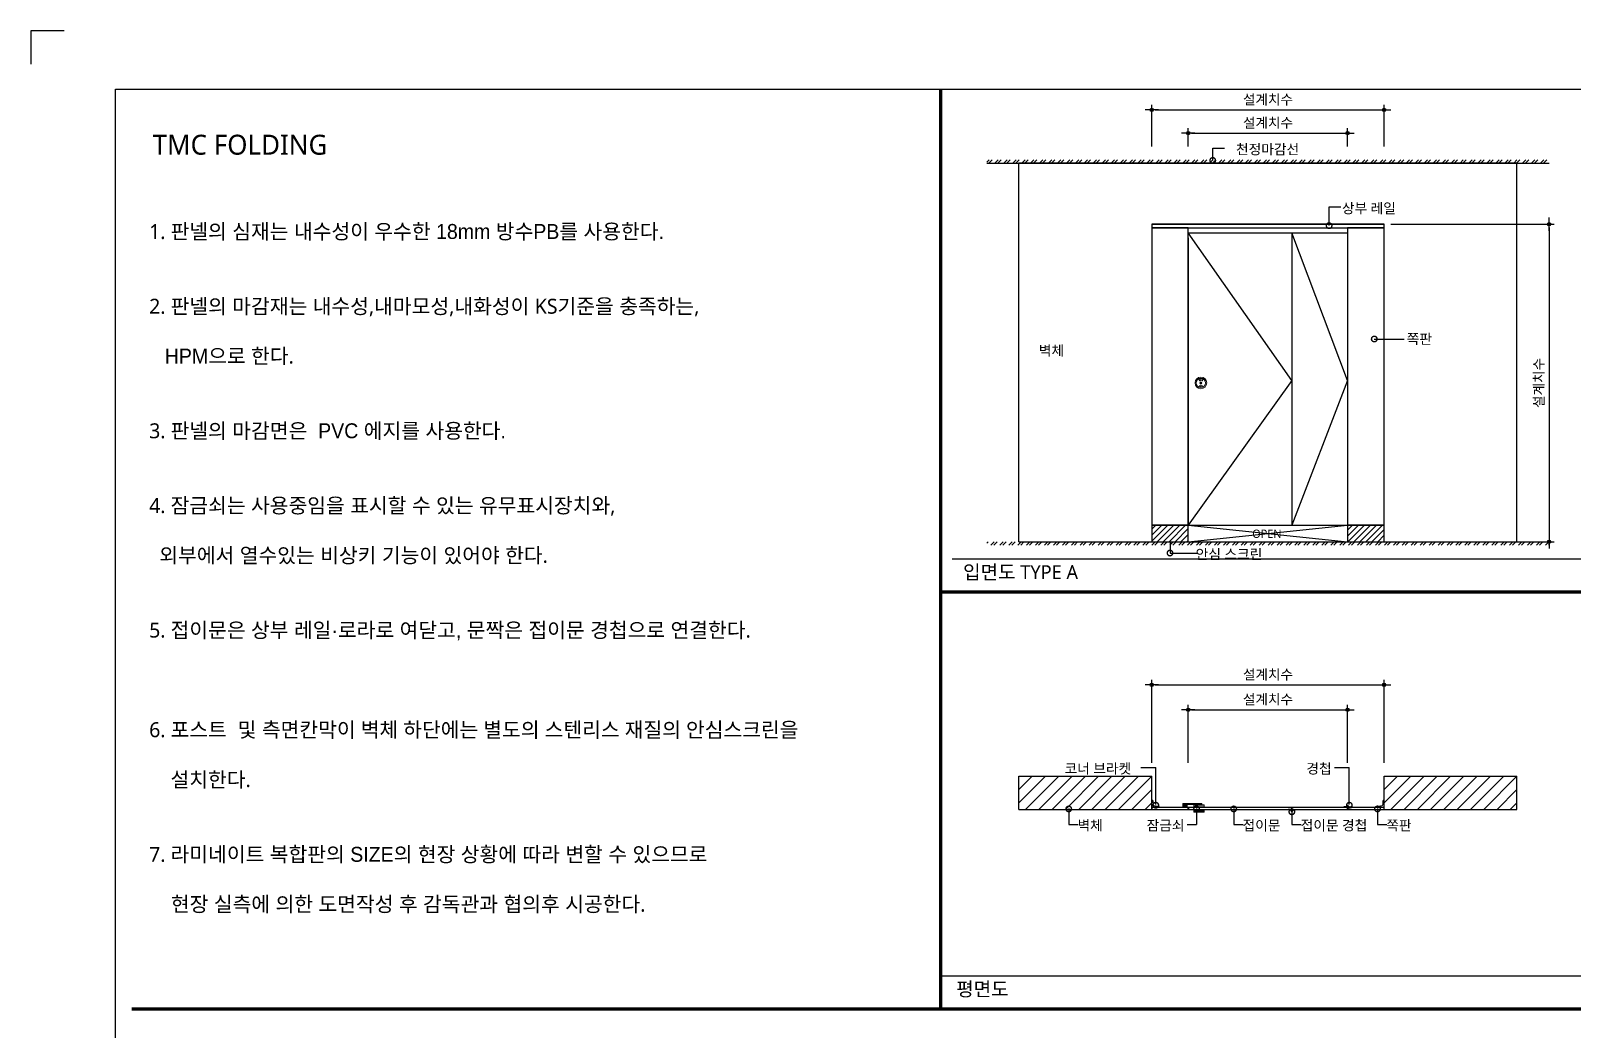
# Model space of a CAD drawing. Extents: x -256 to 8104, y -176 to 5714.
# Drawn here: x -256 to 4389, y 2705 to 5714 of the extents above; entities that cross this region are included whole.
import ezdxf
from ezdxf.enums import TextEntityAlignment as Align

# ---------------------------------------------------------------- set-up
doc = ezdxf.new("R2010")
doc.units = 0
doc.header["$LTSCALE"] = 30
doc.layers.get('0').update_dxf_attribs({"linetype": 'CONTINUOUS'})
doc.layers.get('DEFPOINTS').update_dxf_attribs({"linetype": 'CONTINUOUS'})
for name, color, linetype in [('0_toilet', 6, 'CONTINUOUS'), ('DIM', 7, 'CONTINUOUS'), ('HAT', 8, 'CONTINUOUS'), ('jac text', 7, 'CONTINUOUS'), ('TIT', 3, 'CONTINUOUS'), ('경첩', 4, 'CONTINUOUS'), ('문자', 3, 'CONTINUOUS'), ('부자재', 4, 'CONTINUOUS'), ('잠금쇠(회전형)', 4, 'CONTINUOUS'), ('치수', 1, 'CONTINUOUS'), ('판넬', 2, 'CONTINUOUS'), ('해치', 8, 'CONTINUOUS')]:
    doc.layers.add(name, color=color, linetype=linetype)
doc.styles.add('HDW', font='gulim.ttc')
doc.styles.add('돋움', font='malgun.ttf')
doc.dimstyles.new('10', dxfattribs={"dimscale": 10, "dimtxt": 3, "dimasz": 1, "dimexe": 1.5, "dimexo": 2, "dimgap": 1, "dimtad": 1, "dimdec": 0, "dimlunit": 6, "dimtxsty": '돋움', "dimblk": 'DIMDOT', "dimcen": -1, "dimdle": 1.5, "dimclrt": 3, "dimazin": 3, "dimtfac": 1, "dimtdec": 0, "dimtix": 1, "dimtmove": 2, "dimatfit": 3, "dimldrblk": 'DIMDOT', "dimarcsym": 0})
pattern_1 = [(45, (-8473.46, -213.721), (-8.980256, 8.980256), [])]

# ---------------------------------------------------------------- blocks, each defined once
blk = doc.blocks.new('_DOTSMALL')
at = {"color": 0, "linetype": 'ByBlock', "const_width": 0.5}
blk.add_lwpolyline([(-0.0625, 0, 1), (0.0625, 0, 1)], format="xyb", close=True, dxfattribs=at)
blk = doc.blocks.new('A$C63EC304E')
at = {"layer": '치수', "color": 1, "xscale": 2.5, "yscale": 2.5, "zscale": 2.5, "rotation": 234.3098741996962}
blk.add_blockref('_DOTSMALL', (0.31, 0.31), dxfattribs=at)
blk = doc.blocks.new('A$C2BC9653E')
at = {"layer": '치수', "xscale": 0.3333333333333333, "yscale": 0.3333333333333333, "zscale": 0.3333333333333333}
blk.add_blockref('A$C63EC304E', (0, 0), dxfattribs=at)
blk = doc.blocks.new('A$C7FC71301')
at = {"layer": '치수', "rotation": 180}
blk.add_blockref('A$C2BC9653E', (0.21, 0.21), dxfattribs=at)
blk = doc.blocks.new('A$C4A20372B')
at = {"layer": '치수'}
blk.add_blockref('A$C7FC71301', (0, 0), dxfattribs=at)
blk = doc.blocks.new('A$C566469F5')
at = {"layer": '치수'}
blk.add_blockref('A$C4A20372B', (0, 0), dxfattribs=at)
blk = doc.blocks.new('A$C7E317CD4')
at = {"layer": '해치', "xscale": 2, "yscale": 2, "zscale": 2}
blk.add_blockref('A$C566469F5', (0, 0), dxfattribs=at)
blk = doc.blocks.new('A$C601D7F27')
at = {"layer": '치수'}
blk.add_blockref('A$C7E317CD4', (0, 0), dxfattribs=at)
blk = doc.blocks.new('A$C38802C08')
at = {"layer": '치수'}
blk.add_blockref('A$C601D7F27', (0, 0), dxfattribs=at)
blk = doc.blocks.new('DIMDOT')
at = {"linetype": 'Continuous'}
blk.add_line((-2, 0), (2, 0), dxfattribs=at)
for radius in [0.5, 0.25]:
    blk.add_circle((0, 0), radius, dxfattribs=at)
blk = doc.blocks.new('*D25')
at = {"layer": 'DEFPOINTS', "color": 0}
for p in [(3710.2, 5406.3), (3230.2, 5346.3), (3710.2, 5346.3)]:
    blk.add_point(p, dxfattribs=at)
at = {"layer": 'DIM', "color": 0, "lineweight": -2}
for p, q in [((3230.2, 5366.3), (3230.2, 5421.3)), ((3240.2, 5406.3), (3700.2, 5406.3)), ((3710.2, 5366.3), (3710.2, 5421.3))]:
    blk.add_line(p, q, dxfattribs=at)
at = {"layer": 'DIM', "color": 0, "lineweight": -2, "xscale": 10, "yscale": 10, "zscale": 10, "rotation": 180}
blk.add_blockref('DIMDOT', (3230.2, 5406.3), dxfattribs=at)
at = {"layer": 'DIM', "color": 0, "lineweight": -2, "xscale": 10, "yscale": 10, "zscale": 10}
blk.add_blockref('DIMDOT', (3710.2, 5406.3), dxfattribs=at)
at = {"layer": 'DIM', "color": 3, "insert": (3470.2, 5435.9), "char_height": 30, "attachment_point": 5, "style": '돋움'}
blk.add_mtext('설계치수', dxfattribs=at)
blk = doc.blocks.new('*D26')
at = {"layer": 'DEFPOINTS', "color": 0}
for p in [(3820.2, 5476.3), (3120.2, 5346.3), (3820.2, 5346.3)]:
    blk.add_point(p, dxfattribs=at)
at = {"layer": 'DIM', "color": 0, "lineweight": -2}
for p, q in [((3120.2, 5366.3), (3120.2, 5491.3)), ((3820.2, 5366.3), (3820.2, 5491.3)), ((3130.2, 5476.3), (3810.2, 5476.3))]:
    blk.add_line(p, q, dxfattribs=at)
at = {"layer": 'DIM', "color": 0, "lineweight": -2, "xscale": 10, "yscale": 10, "zscale": 10, "rotation": 180}
blk.add_blockref('DIMDOT', (3120.2, 5476.3), dxfattribs=at)
at = {"layer": 'DIM', "color": 0, "lineweight": -2, "xscale": 10, "yscale": 10, "zscale": 10}
blk.add_blockref('DIMDOT', (3820.2, 5476.3), dxfattribs=at)
at = {"layer": 'DIM', "color": 3, "insert": (3470.2, 5505.9), "char_height": 30, "attachment_point": 5, "style": '돋움'}
blk.add_mtext('설계치수', dxfattribs=at)
blk = doc.blocks.new('*D27')
at = {"layer": 'DEFPOINTS', "color": 0}
for p in [(3820.2, 5132), (3820.2, 4176), (4317.1, 4176)]:
    blk.add_point(p, dxfattribs=at)
at = {"layer": 'DIM', "color": 0, "lineweight": -2}
for p, q in [((3840.2, 5132), (4332.1, 5132)), ((4317.1, 5122), (4317.1, 4186)), ((3840.2, 4176), (4332.1, 4176))]:
    blk.add_line(p, q, dxfattribs=at)
at = {"layer": 'DIM', "color": 0, "lineweight": -2, "xscale": 10, "yscale": 10, "zscale": 10}
for p, rotation in [((4317.1, 5132), 90), ((4317.1, 4176), 270)]:
    blk.add_blockref('DIMDOT', p, dxfattribs=dict(at, rotation=rotation))
at = {"layer": 'DIM', "color": 3, "insert": (4287.5, 4654), "char_height": 30, "attachment_point": 5, "rotation": 90, "style": '돋움'}
blk.add_mtext('설계치수', dxfattribs=at)
blk = doc.blocks.new('*D28')
at = {"layer": 'DEFPOINTS', "color": 0}
for p in [(3710.2, 3670.1), (3230.2, 3490.1), (3710.2, 3490.1)]:
    blk.add_point(p, dxfattribs=at)
at = {"layer": 'DIM', "color": 0, "lineweight": -2}
for p, q in [((3230.2, 3510.1), (3230.2, 3685.1)), ((3240.2, 3670.1), (3700.2, 3670.1)), ((3710.2, 3510.1), (3710.2, 3685.1))]:
    blk.add_line(p, q, dxfattribs=at)
at = {"layer": 'DIM', "color": 0, "lineweight": -2, "xscale": 10, "yscale": 10, "zscale": 10, "rotation": 180}
blk.add_blockref('DIMDOT', (3230.2, 3670.1), dxfattribs=at)
at = {"layer": 'DIM', "color": 0, "lineweight": -2, "xscale": 10, "yscale": 10, "zscale": 10}
blk.add_blockref('DIMDOT', (3710.2, 3670.1), dxfattribs=at)
at = {"layer": 'DIM', "color": 3, "insert": (3470.2, 3699.7), "char_height": 30, "attachment_point": 5, "style": '돋움'}
blk.add_mtext('설계치수', dxfattribs=at)
blk = doc.blocks.new('*D29')
at = {"layer": 'DEFPOINTS', "color": 0}
for p in [(3820.2, 3745.1), (3120.2, 3490.1), (3820.2, 3490.1)]:
    blk.add_point(p, dxfattribs=at)
at = {"layer": 'DIM', "color": 0, "lineweight": -2}
for p, q in [((3120.2, 3510.1), (3120.2, 3760.1)), ((3130.2, 3745.1), (3810.2, 3745.1)), ((3820.2, 3510.1), (3820.2, 3760.1))]:
    blk.add_line(p, q, dxfattribs=at)
at = {"layer": 'DIM', "color": 0, "lineweight": -2, "xscale": 10, "yscale": 10, "zscale": 10, "rotation": 180}
blk.add_blockref('DIMDOT', (3120.2, 3745.1), dxfattribs=at)
at = {"layer": 'DIM', "color": 0, "lineweight": -2, "xscale": 10, "yscale": 10, "zscale": 10}
blk.add_blockref('DIMDOT', (3820.2, 3745.1), dxfattribs=at)
at = {"layer": 'DIM', "color": 3, "insert": (3470.2, 3774.7), "char_height": 30, "attachment_point": 5, "style": '돋움'}
blk.add_mtext('설계치수', dxfattribs=at)
blk = doc.blocks.new('FOLDING_07')
at = {"layer": 'HAT'}
h = blk.add_hatch(dxfattribs=at)
h.set_pattern_fill('ANSI32', color=256, scale=2, style=0)
h.set_pattern_definition([(45, (-8615.85, -317.24), (-13.470384, 13.470384), []), (45, (-8606.87, -317.24), (-13.470384, 13.470384), [])])
h.paths.add_polyline_path([(2623.5, 5325.7), (4317.1, 5325.7), (4317.1, 5315.7), (2623.5, 5315.7)])
h = blk.add_hatch(dxfattribs=at)
h.set_pattern_fill('ANSI32', color=256, scale=2, style=0)
h.set_pattern_definition([(45, (-8615.85, -135.26), (-13.470384, 13.470384), []), (45, (-8606.87, -135.26), (-13.470384, 13.470384), [])])
h.paths.add_polyline_path([(2623.5, 4165.5), (4317.1, 4165.5), (4317.1, 4175.5), (2623.5, 4175.5)])
at = {"layer": '해치', "transparency": 33554687}
h = blk.add_hatch(dxfattribs=at)
h.set_pattern_fill('ANSI31', color=3, scale=4)
h.set_pattern_definition(pattern_1)
h.paths.add_polyline_path([(3120.2, 4226), (3230.2, 4226), (3230.2, 4176), (3120.2, 4176)])
h = blk.add_hatch(dxfattribs=at)
h.set_pattern_fill('ANSI31', color=3, scale=4)
h.set_pattern_definition(pattern_1)
h.paths.add_polyline_path([(3710.2, 4226), (3820.2, 4226), (3820.2, 4176), (3710.2, 4176)])
at = {"color": 2}
for p, q in [((-155.9, 5714.2), (-255.9, 5714.2)), ((-255.9, 5714.2), (-255.9, 5614.2)), ((2623.5, 5315.7), (4317.1, 5315.7))]:
    blk.add_line(p, q, dxfattribs=at)
for p, q in [((2720.2, 4176), (2720.2, 5315.7)), ((4220.2, 4176), (4220.2, 5315.7)), ((3120.2, 5132), (3820.2, 5132)), ((2720.2, 4176), (4220.2, 4176)), ((2720.2, 3470.1), (3120.2, 3470.1)), ((2720.2, 3370.1), (2720.2, 3470.1)), ((3120.2, 3370.1), (3120.2, 3470.1)), ((3820.2, 3470.1), (4220.2, 3470.1)), ((3820.2, 3370.1), (3820.2, 3470.1)), ((4220.2, 3370.1), (4220.2, 3470.1)), ((2720.2, 3370.1), (3120.2, 3370.1)), ((3820.2, 3370.1), (4220.2, 3370.1))]:
    blk.add_line(p, q)
at = {"color": 8}
for p, q in [((2518.8, 4124.2), (5866.6, 4124.2)), ((2484.2, 2869.2), (4446.7, 2869.2))]:
    blk.add_line(p, q, dxfattribs=at)
at = {"color": 2}
for points in [[(-0.7, 5538.4), (7251.6, 5538.4), (7251.6, 0.1), (-0.7, 0.1)], [(-0.7, 5538.4), (7251.6, 5538.4), (7251.6, 0.1), (-0.7, 0.1)], [(-0.7, 5538.4), (7981.2, 5538.4), (7981.2, 0.1), (-0.7, 0.1)], [(3120.2, 5121), (3820.2, 5121), (3820.2, 5132), (3120.2, 5132)]]:
    blk.add_lwpolyline(points, close=True, dxfattribs=at)
at = {"color": 8, "const_width": 10}
for points in [[(2484.2, 2769.2), (2484.2, 5538.4)], [(2484.2, 4024.2), (5832, 4024.2)], [(47.4, 2769.2), (5832, 2769.2)]]:
    blk.add_lwpolyline(points, dxfattribs=at)
at = {"layer": '0_toilet'}
for points in [[(3120.2, 3370.1), (3229.9, 3370.1), (3229.9, 3376.1), (3120.2, 3376.1)], [(3230.6, 3370.1), (3541.7, 3370.1), (3541.7, 3376.1), (3230.6, 3376.1)], [(3542.5, 3370.1), (3709.9, 3370.1), (3709.9, 3376.1), (3542.5, 3376.1)], [(3710.6, 3370.1), (3820.2, 3370.1), (3820.2, 3376.1), (3710.6, 3376.1)]]:
    blk.add_lwpolyline(points, close=True, dxfattribs=at)
at = {"layer": '경첩', "color": 4, "linetype": 'Continuous', "lineweight": 15}
for p, q in [((3120.2, 3398.6), (3121.4, 3398.6)), ((3120.2, 3398.3), (3120.2, 3398.6)), ((3120.2, 3396.2), (3120.2, 3398.3)), ((3121.4, 3398.3), (3120.2, 3398.3)), ((3121.5, 3396.2), (3120.2, 3396.2)), ((3120.2, 3396.1), (3121.5, 3396.1)), ((3120.2, 3395.8), (3120.2, 3396.1)), ((3121.5, 3395.8), (3120.2, 3395.8)), ((3120.2, 3395.8), (3120.2, 3377.6)), ((3121.4, 3398.3), (3121.4, 3398.6)), ((3121.5, 3396.1), (3121.5, 3396.2)), ((3121.5, 3396.1), (3121.5, 3395.8)), ((3123.5, 3394.9), (3123.5, 3396.3)), ((3124, 3384.9), (3123.6, 3393.8)), ((3123.7, 3396.3), (3123.8, 3393.8)), ((3123.9, 3395.8), (3123.7, 3395.7)), ((3124, 3395.2), (3123.8, 3395)), ((3123.8, 3393.8), (3124.3, 3384.9)), ((3124.1, 3392.5), (3123.9, 3392.3)), ((3124.2, 3391.9), (3123.9, 3391.6)), ((3124, 3395.2), (3124.1, 3392.5)), ((3124.2, 3391.5), (3124, 3391.3)), ((3124.2, 3391.5), (3124.2, 3390.9)), ((3816.6, 3393.8), (3816.2, 3384.9)), ((3816.3, 3391.5), (3816.2, 3390.9)), ((3816.4, 3395.2), (3816.3, 3392.5)), ((3816.3, 3392.5), (3816.6, 3392.3)), ((3816.3, 3391.9), (3816.5, 3391.6)), ((3816.3, 3391.5), (3816.5, 3391.3)), ((3816.4, 3395.2), (3816.7, 3395)), ((3816.5, 3384.9), (3816.9, 3393.8)), ((3816.7, 3396.3), (3816.6, 3393.8)), ((3816.6, 3395.8), (3816.7, 3395.7)), ((3816.9, 3394.9), (3817, 3396.3)), ((3819, 3396.1), (3819, 3396.2)), ((3819, 3396.2), (3820.2, 3396.2)), ((3819, 3396.1), (3819, 3395.8)), ((3820.2, 3396.1), (3819, 3396.1)), ((3819, 3395.8), (3820.2, 3395.8)), ((3819.1, 3398.3), (3819.1, 3398.6)), ((3820.2, 3398.6), (3819.1, 3398.6)), ((3819.1, 3398.3), (3820.2, 3398.3)), ((3820.2, 3398.3), (3820.2, 3398.6)), ((3820.2, 3396.2), (3820.2, 3398.3)), ((3820.2, 3395.8), (3820.2, 3396.1)), ((3820.2, 3395.8), (3820.2, 3377.6)), ((3121.7, 3376.1), (3140, 3376.1)), ((3124.2, 3390.9), (3124, 3390.6)), ((3124.2, 3390.5), (3124, 3390.3)), ((3124.4, 3387.6), (3124.1, 3387.4)), ((3124.4, 3387.6), (3124.1, 3387.4)), ((3124.2, 3390.5), (3124.4, 3387.6)), ((3124.4, 3387.2), (3124.2, 3387)), ((3124.4, 3387), (3124.2, 3386.7)), ((3124.4, 3386.1), (3124.2, 3385.8)), ((3124.5, 3386), (3124.2, 3385.7)), ((3124.5, 3385.6), (3124.2, 3385.4)), ((3124.5, 3385.5), (3124.2, 3385.3)), ((3124.5, 3384.6), (3124.3, 3384.4)), ((3124.6, 3384.4), (3124.3, 3384.2)), ((3124.4, 3387.6), (3124.4, 3387.2)), ((3124.4, 3387), (3124.4, 3386.1)), ((3124.4, 3386.1), (3124.5, 3386)), ((3124.4, 3383.8), (3124.6, 3384)), ((3124.6, 3384), (3124.4, 3383.8)), ((3124.5, 3386), (3124.5, 3385.6)), ((3124.5, 3385.6), (3124.5, 3385.5)), ((3124.5, 3385.5), (3124.5, 3384.9)), ((3124.8, 3383.5), (3124.6, 3383.3)), ((3124.9, 3383.1), (3124.8, 3382.9)), ((3125.1, 3382.9), (3124.9, 3382.7)), ((3125.3, 3382.4), (3125.1, 3382.2)), ((3125.5, 3382.2), (3125.3, 3382)), ((3126.6, 3381.2), (3126.4, 3381)), ((3126.8, 3381), (3126.6, 3380.9)), ((3127.2, 3380.8), (3127.1, 3380.6)), ((3127.5, 3380.7), (3127.3, 3380.5)), ((3128, 3380.5), (3127.8, 3380.3)), ((3129, 3380.4), (3129.3, 3380.3)), ((3129.3, 3380.3), (3129, 3380.1)), ((3129, 3380.1), (3138, 3379.7)), ((3138, 3379.4), (3129, 3379.9)), ((3129.3, 3380.3), (3130.6, 3380.3)), ((3130.6, 3380.3), (3130.4, 3380)), ((3131.3, 3380.2), (3131.1, 3380)), ((3131.6, 3380.2), (3131.4, 3380)), ((3132.3, 3380.2), (3132.1, 3380)), ((3132.3, 3380.2), (3135, 3380.1)), ((3135, 3380.1), (3134.8, 3379.8)), ((3135.7, 3380), (3135.4, 3379.8)), ((3136, 3380), (3135.8, 3379.8)), ((3136.7, 3380), (3136.5, 3379.8)), ((3136.7, 3380), (3139.9, 3379.8)), ((3138, 3379.7), (3140.5, 3379.6)), ((3140.5, 3379.3), (3139, 3379.4)), ((3140, 3379.8), (3139.8, 3379.6)), ((3140, 3379.8), (3139.9, 3379.8)), ((3140, 3376.1), (3140, 3377.3)), ((3140.2, 3377.3), (3140, 3377.3)), ((3140.2, 3376.1), (3140, 3376.1)), ((3140.3, 3377.3), (3140.2, 3377.3)), ((3140.2, 3377.3), (3140.2, 3376.1)), ((3140.3, 3376.1), (3140.3, 3377.3)), ((3142.5, 3376.1), (3140.3, 3376.1)), ((3142.5, 3376.1), (3142.5, 3377.2)), ((3142.5, 3377.2), (3142.7, 3377.2)), ((3142.7, 3376.1), (3142.5, 3376.1)), ((3142.7, 3377.2), (3142.7, 3376.1)), ((3798, 3377.2), (3797.7, 3377.2)), ((3797.7, 3377.2), (3797.7, 3376.1)), ((3797.7, 3376.1), (3798, 3376.1)), ((3798, 3376.1), (3798, 3377.2)), ((3798, 3376.1), (3800.1, 3376.1)), ((3802.5, 3379.7), (3800, 3379.6)), ((3800, 3379.3), (3801.4, 3379.4)), ((3800.1, 3376.1), (3800.1, 3377.3)), ((3800.1, 3377.3), (3800.2, 3377.3)), ((3800.2, 3377.3), (3800.5, 3377.3)), ((3800.2, 3377.3), (3800.2, 3376.1)), ((3800.2, 3376.1), (3800.5, 3376.1)), ((3800.5, 3379.8), (3800.6, 3379.8)), ((3800.5, 3379.8), (3800.6, 3379.6)), ((3800.5, 3376.1), (3800.5, 3377.3)), ((3818.7, 3376.1), (3800.5, 3376.1)), ((3803.8, 3380), (3800.6, 3379.8)), ((3811.4, 3380.1), (3802.5, 3379.7)), ((3802.5, 3379.4), (3811.5, 3379.9)), ((3803.8, 3380), (3804, 3379.8)), ((3804.4, 3380), (3804.7, 3379.8)), ((3804.8, 3380), (3805, 3379.8)), ((3808.2, 3380.2), (3805.5, 3380.1)), ((3805.5, 3380.1), (3805.7, 3379.8)), ((3808.2, 3380.2), (3808.4, 3380)), ((3808.8, 3380.2), (3809.1, 3380)), ((3809.2, 3380.2), (3809.4, 3380)), ((3809.8, 3380.3), (3810.1, 3380)), ((3811.2, 3380.3), (3809.8, 3380.3)), ((3811.4, 3380.4), (3811.2, 3380.3)), ((3811.2, 3380.3), (3811.4, 3380.1)), ((3812.4, 3380.5), (3812.6, 3380.3)), ((3813, 3380.7), (3813.2, 3380.5)), ((3813.2, 3380.8), (3813.4, 3380.6)), ((3813.7, 3381), (3813.9, 3380.9)), ((3813.9, 3381.2), (3814.1, 3381)), ((3815, 3382.2), (3815.2, 3382)), ((3815.1, 3382.4), (3815.3, 3382.2)), ((3815.4, 3382.9), (3815.6, 3382.7)), ((3815.5, 3383.1), (3815.7, 3382.9)), ((3815.7, 3383.5), (3815.9, 3383.3)), ((3816, 3383.8), (3815.8, 3384)), ((3815.8, 3384), (3816, 3383.8)), ((3815.9, 3384.6), (3816.2, 3384.4)), ((3815.9, 3384.4), (3816.1, 3384.2)), ((3816.1, 3387), (3816, 3386.1)), ((3816, 3386.1), (3816.2, 3385.8)), ((3816, 3386.1), (3816, 3386)), ((3816, 3386), (3816.2, 3385.7)), ((3816, 3386), (3816, 3385.6)), ((3816, 3385.6), (3816.2, 3385.4)), ((3816, 3385.6), (3816, 3385.5)), ((3816, 3385.5), (3816.2, 3385.3)), ((3816, 3385.5), (3816, 3384.9)), ((3816.2, 3390.5), (3816.1, 3387.6)), ((3816.1, 3387.6), (3816.3, 3387.4)), ((3816.1, 3387.6), (3816.3, 3387.4)), ((3816.1, 3387.6), (3816.1, 3387.2)), ((3816.1, 3387.2), (3816.3, 3387)), ((3816.1, 3387), (3816.3, 3386.7)), ((3816.2, 3390.9), (3816.5, 3390.6)), ((3816.2, 3390.5), (3816.5, 3390.3))]:
    blk.add_line(p, q, dxfattribs=at)
at = {"layer": '경첩', "color": 4, "linetype": 'Continuous', "lineweight": 15, "flags": 128}
for points in [[(3123.5, 3396.3), (3123.5, 3396.3), (3123.6, 3396.3), (3123.6, 3396.3), (3123.6, 3396.3), (3123.7, 3396.3), (3123.7, 3396.3), (3123.7, 3396.3), (3123.7, 3396.3)], [(3123.8, 3393.8), (3123.8, 3393.8), (3123.8, 3393.8), (3123.8, 3393.8), (3123.8, 3393.8), (3123.7, 3393.8), (3123.7, 3393.8), (3123.6, 3393.8), (3123.6, 3393.8)], [(3124, 3395.8), (3124, 3395.8), (3124, 3395.8), (3123.9, 3395.8), (3123.9, 3395.8), (3123.9, 3395.8), (3123.9, 3395.8), (3123.9, 3395.8), (3123.9, 3395.8)], [(3124, 3395.8), (3124, 3395.6), (3124, 3395.5), (3124, 3395.4), (3124, 3395.2)], [(3124.1, 3392.5), (3124.1, 3392.4), (3124.2, 3392.3), (3124.2, 3392.2), (3124.2, 3392.1), (3124.2, 3392), (3124.2, 3391.9), (3124.2, 3391.9), (3124.2, 3391.9)], [(3816.3, 3392.5), (3816.3, 3392.4), (3816.3, 3392.3), (3816.3, 3392.2), (3816.3, 3392.1), (3816.3, 3392), (3816.3, 3391.9), (3816.3, 3391.9), (3816.3, 3391.9)], [(3816.5, 3395.8), (3816.5, 3395.6), (3816.5, 3395.5), (3816.5, 3395.4), (3816.4, 3395.2)], [(3816.5, 3395.8), (3816.5, 3395.8), (3816.5, 3395.8), (3816.5, 3395.8), (3816.5, 3395.8), (3816.5, 3395.8), (3816.5, 3395.8), (3816.6, 3395.8), (3816.6, 3395.8)], [(3816.6, 3393.8), (3816.6, 3393.8), (3816.6, 3393.8), (3816.7, 3393.8), (3816.7, 3393.8), (3816.7, 3393.8), (3816.8, 3393.8), (3816.8, 3393.8), (3816.9, 3393.8)], [(3817, 3396.3), (3816.9, 3396.3), (3816.9, 3396.3), (3816.9, 3396.3), (3816.8, 3396.3), (3816.8, 3396.3), (3816.8, 3396.3), (3816.8, 3396.3), (3816.7, 3396.3)], [(3124.3, 3384.9), (3124.3, 3384.9), (3124.2, 3384.9), (3124.2, 3384.9), (3124.2, 3384.9), (3124.1, 3384.9), (3124.1, 3384.9), (3124.1, 3384.9), (3124, 3384.9)], [(3124.4, 3387.6), (3124.4, 3387.6), (3124.4, 3387.6)], [(3124.4, 3387.2), (3124.4, 3387.1), (3124.4, 3387.1), (3124.4, 3387)], [(3124.5, 3384.6), (3124.5, 3384.4), (3124.6, 3384.4)], [(3124.6, 3384), (3124.6, 3384), (3124.6, 3384)], [(3129, 3380.1), (3129, 3380.1), (3129, 3380.1), (3129, 3380.1), (3129, 3380), (3129, 3380), (3129, 3379.9), (3129, 3379.9), (3129, 3379.9)], [(3130.6, 3380.3), (3130.7, 3380.3), (3130.9, 3380.3), (3131, 3380.3), (3131.1, 3380.3), (3131.2, 3380.3), (3131.2, 3380.2), (3131.3, 3380.2), (3131.3, 3380.2)], [(3131.6, 3380.2), (3131.6, 3380.2), (3131.7, 3380.2), (3131.7, 3380.2), (3131.8, 3380.2), (3131.9, 3380.2), (3132, 3380.2), (3132.2, 3380.2), (3132.3, 3380.2)], [(3135, 3380.1), (3135.1, 3380.1), (3135.2, 3380.1), (3135.3, 3380.1), (3135.4, 3380.1), (3135.5, 3380), (3135.6, 3380), (3135.6, 3380), (3135.7, 3380), (3135.7, 3380)], [(3136, 3380), (3136, 3380), (3136.1, 3380), (3136.1, 3380), (3136.2, 3380), (3136.3, 3380), (3136.4, 3380), (3136.6, 3380), (3136.7, 3380)], [(3138, 3379.7), (3138, 3379.7), (3138, 3379.7), (3138, 3379.6), (3138, 3379.6), (3138, 3379.6), (3138, 3379.5), (3138, 3379.5), (3138, 3379.4)], [(3140.5, 3379.3), (3140.5, 3379.4), (3140.5, 3379.4), (3140.5, 3379.5), (3140.5, 3379.5), (3140.5, 3379.5), (3140.5, 3379.5), (3140.5, 3379.6), (3140.5, 3379.6)], [(3800, 3379.3), (3800, 3379.4), (3800, 3379.4), (3800, 3379.5), (3800, 3379.5), (3800, 3379.5), (3800, 3379.5), (3800, 3379.6), (3800, 3379.6)], [(3802.5, 3379.7), (3802.5, 3379.7), (3802.5, 3379.7), (3802.5, 3379.6), (3802.5, 3379.6), (3802.5, 3379.6), (3802.5, 3379.5), (3802.5, 3379.5), (3802.5, 3379.4)], [(3804.4, 3380), (3804.4, 3380), (3804.4, 3380), (3804.3, 3380), (3804.2, 3380), (3804.1, 3380), (3804, 3380), (3803.9, 3380), (3803.8, 3380)], [(3805.5, 3380.1), (3805.3, 3380.1), (3805.2, 3380.1), (3805.1, 3380.1), (3805, 3380.1), (3804.9, 3380), (3804.9, 3380), (3804.8, 3380), (3804.8, 3380), (3804.8, 3380)], [(3808.8, 3380.2), (3808.8, 3380.2), (3808.8, 3380.2), (3808.7, 3380.2), (3808.6, 3380.2), (3808.5, 3380.2), (3808.4, 3380.2), (3808.3, 3380.2), (3808.2, 3380.2)], [(3809.8, 3380.3), (3809.7, 3380.3), (3809.6, 3380.3), (3809.5, 3380.3), (3809.4, 3380.3), (3809.3, 3380.3), (3809.2, 3380.2), (3809.2, 3380.2), (3809.2, 3380.2)], [(3811.4, 3380.1), (3811.4, 3380.1), (3811.4, 3380.1), (3811.4, 3380.1), (3811.4, 3380), (3811.5, 3380), (3811.5, 3379.9), (3811.5, 3379.9), (3811.5, 3379.9)], [(3815.8, 3384), (3815.8, 3384), (3815.8, 3384)], [(3815.9, 3384.6), (3815.9, 3384.4), (3815.9, 3384.4)], [(3816.1, 3387.6), (3816.1, 3387.6), (3816.1, 3387.6)], [(3816.1, 3387.2), (3816.1, 3387.1), (3816.1, 3387.1), (3816.1, 3387)], [(3816.2, 3384.9), (3816.2, 3384.9), (3816.2, 3384.9), (3816.2, 3384.9), (3816.3, 3384.9), (3816.3, 3384.9), (3816.4, 3384.9), (3816.4, 3384.9), (3816.5, 3384.9)]]:
    blk.add_lwpolyline(points, dxfattribs=at)
at = {"layer": '경첩', "color": 4, "linetype": 'Continuous', "lineweight": 15}
for centre, radius, start, end in [((3121.4, 3396.2), 2.35, 2.6983, 90), ((3121.4, 3396.2), 2.1, 2.6983, 90), ((3121.5, 3393.7), 2.35, 2.6983, 90), ((3121.5, 3393.7), 2.1, 2.6983, 90), ((3819, 3393.7), 2.35, 90, 177.3017), ((3819.1, 3396.2), 2.35, 90, 177.3017), ((3819, 3393.7), 2.1, 90, 177.3017), ((3819.1, 3396.2), 2.1, 90, 177.3017), ((3121.7, 3377.6), 1.5, 180, 270), ((3129.2, 3385.1), 5.25, 182.6983, 267.3017), ((3129.2, 3385.1), 5, 182.6983, 267.3017), ((3129.2, 3385.1), 4.75, 182.6983, 185.9088), ((3129.2, 3385.1), 4.75, 188.6056, 193.1623), ((3129.2, 3385.1), 4.75, 193.2431, 199.766), ((3129.2, 3385.1), 4.75, 199.766, 204.9948), ((3129.2, 3385.1), 4.75, 208.1736, 214.3849), ((3129.3, 3385.1), 4.75, 214.3855, 217.4388), ((3129.2, 3385.1), 4.75, 217.4392, 235.6151), ((3129.2, 3385.1), 4.75, 235.6142, 238.7009), ((3129.2, 3385.1), 4.75, 238.7002, 245.0052), ((3129.2, 3385.1), 4.75, 248.2494, 255.0002), ((3129.2, 3385.1), 4.75, 255, 267.3017), ((3137.9, 3377.3), 2.35, 0, 87.3017), ((3137.9, 3377.3), 2.1, 0, 87.3017), ((3140.4, 3377.2), 2.35, 0, 87.3017), ((3140.4, 3377.2), 2.1, 0, 87.3017), ((3800.1, 3377.2), 2.35, 92.6983, 180), ((3800.1, 3377.2), 2.1, 92.6983, 180), ((3802.6, 3377.3), 2.35, 92.6983, 180), ((3802.6, 3377.3), 2.1, 92.6983, 180), ((3811.2, 3385.1), 5, 272.6983, 357.3017), ((3811.2, 3385.1), 4.75, 272.6983, 285), ((3811.2, 3385.1), 5.25, 272.6983, 357.3017), ((3811.2, 3385.1), 4.75, 284.9998, 291.7506), ((3811.2, 3385.1), 4.75, 294.9948, 301.2998), ((3811.2, 3385.1), 4.75, 301.2991, 304.3858), ((3811.2, 3385.1), 4.75, 304.3849, 322.5608), ((3811.2, 3385.1), 4.75, 322.5612, 325.6145), ((3811.2, 3385.1), 4.75, 325.6151, 331.8264), ((3811.2, 3385.1), 4.75, 335.0052, 340.234), ((3811.2, 3385.1), 4.75, 340.234, 346.7569), ((3811.2, 3385.1), 4.75, 346.8377, 351.3944), ((3811.2, 3385.1), 4.75, 354.0912, 357.3017), ((3818.7, 3377.6), 1.5, 270, 0)]:
    blk.add_arc(centre, radius, start, end, dxfattribs=at)
at = {"layer": '부자재', "color": 3}
blk.add_line((4220.2, 5315.7), (2720.2, 5315.7), dxfattribs=at)
blk.add_line((4220.2, 5315.7), (2720.2, 5315.7), dxfattribs=at)
at = {"layer": '부자재'}
for p, q in [((3530.6, 3369.1), (3530.6, 3370.1)), ((3541.3, 3370.1), (3530.6, 3370.1)), ((3538.4, 3368), (3531.2, 3368.5)), ((3531.9, 3369), (3531.9, 3370.1)), ((3542.1, 3369.5), (3542.1, 3370.3)), ((3542.3, 3370.3), (3542.1, 3370.3)), ((3542.3, 3369.5), (3542.3, 3370.3)), ((3542.8, 3370.1), (3553.8, 3370.1)), ((3542.8, 3370), (3542.8, 3370.1)), ((3545.1, 3367.9), (3553.2, 3368.5)), ((3552.6, 3369), (3552.6, 3370.1)), ((3553.8, 3369.1), (3553.8, 3370.1)), ((3698.8, 3377), (3698.8, 3376.1)), ((3709.4, 3376.1), (3698.8, 3376.1)), ((3706.5, 3378.1), (3699.3, 3377.6)), ((3700, 3377.1), (3700, 3376.1)), ((3710.3, 3376.6), (3710.3, 3375.8)), ((3710.5, 3375.8), (3710.3, 3375.8)), ((3710.5, 3376.6), (3710.5, 3375.8)), ((3711, 3376.1), (3722, 3376.1)), ((3711, 3376.1), (3711, 3376.1)), ((3713.2, 3378.2), (3721.4, 3377.6)), ((3720.7, 3377.1), (3720.7, 3376.1)), ((3722, 3377), (3722, 3376.1))]:
    blk.add_line(p, q, dxfattribs=at)
at = {"layer": '부자재', "color": 1}
for centre in [(3542.2, 3366.9), (3710.4, 3379.3)]:
    blk.add_circle(centre, 2.34, dxfattribs=at)
at = {"layer": '부자재'}
for centre, radius, start, end in [((3531.3, 3369.2), 0.7, 178.3288, 258.2235), ((3532.7, 3369.2), 0.884, 195.4503, 246.5923), ((3538.3, 3366.7), 1.29, 7.5276, 87.0769), ((3542.2, 3366.9), 2.62, 180, 90), ((3542.6, 3371.1), 1.65, 218.4525, 257.4733), ((3541.9, 3371.1), 1.65, 282.5267, 316.8997), ((3542.3, 3367.2), 2.86, 14.0208, 79.916), ((3546.1, 3366.7), 1.29, 92.9231, 172.4724), ((3551.7, 3369.2), 0.884, 292.6996, 344.5497), ((3553.1, 3369.2), 0.7, 281.7765, 1.6712), ((3699.5, 3377), 0.7, 101.7765, 181.6712), ((3700.9, 3376.9), 0.884, 113.4077, 164.5497), ((3706.5, 3379.4), 1.29, 272.9231, 352.4724), ((3710.4, 3379.3), 2.62, 270, 180), ((3710.7, 3375), 1.65, 102.5267, 141.5475), ((3710, 3375), 1.65, 43.1003, 77.4733), ((3710.5, 3378.9), 2.86, 280.084, 345.9792), ((3714.3, 3379.4), 1.29, 187.5276, 267.0769), ((3719.9, 3376.9), 0.884, 15.4503, 67.3004), ((3721.3, 3377), 0.7, 358.3288, 78.2235)]:
    blk.add_arc(centre, radius, start, end, dxfattribs=at)
at = {"layer": '잠금쇠(회전형)', "linetype": 'Continuous', "lineweight": 15}
for p, q in [((3261.7, 4664.7), (3265.3, 4660.7)), ((3264.9, 4645.5), (3264.5, 4644.3)), ((3266.8, 4657), (3266.8, 4651.2)), ((3269.5, 4656.9), (3269.5, 4651.2)), ((3275.3, 4664.7), (3271.7, 4660.7)), ((3272.1, 4645.5), (3272.5, 4644.3)), ((3214.1, 3387.2), (3214.1, 3384.7)), ((3214.1, 3384.7), (3217.4, 3384.7)), ((3214.1, 3383.1), (3214.1, 3376.1)), ((3214.5, 3383.1), (3214.1, 3383.1)), ((3214.1, 3376.1), (3226.6, 3376.1)), ((3214.5, 3378.1), (3214.5, 3383.1)), ((3214.5, 3383.1), (3215, 3383.1)), ((3226.2, 3378.1), (3214.5, 3378.1)), ((3216.5, 3387.7), (3214.6, 3387.7)), ((3214.6, 3383.6), (3215, 3383.6)), ((3215, 3383.1), (3215, 3383.6)), ((3215, 3383.6), (3216.9, 3383.6)), ((3215, 3383.1), (3215, 3378.5)), ((3216.9, 3383.1), (3215, 3383.1)), ((3215, 3378.5), (3215.1, 3378.5)), ((3215.1, 3382.6), (3216.9, 3382.6)), ((3215.1, 3378.5), (3215.1, 3382.6)), ((3215.6, 3382.1), (3215.1, 3382.6)), ((3215.1, 3378.5), (3215.2, 3378.6)), ((3215.2, 3378.6), (3225.5, 3378.6)), ((3215.6, 3382.1), (3215.6, 3378.6)), ((3216.9, 3382.1), (3215.6, 3382.1)), ((3216.1, 3381.1), (3216.1, 3379.6)), ((3223.3, 3381.1), (3216.1, 3381.1)), ((3216.1, 3379.6), (3223.3, 3379.6)), ((3216.4, 3381.3), (3223.1, 3381.3)), ((3223.1, 3379.3), (3216.4, 3379.3)), ((3216.9, 3383.1), (3216.9, 3383.6)), ((3216.9, 3383.6), (3217.9, 3383.6)), ((3216.9, 3382.6), (3216.9, 3383.1)), ((3217.4, 3383.1), (3216.9, 3383.1)), ((3216.9, 3382.6), (3216.9, 3382.1)), ((3216.9, 3382.6), (3217.4, 3382.6)), ((3217.9, 3382.1), (3216.9, 3382.1)), ((3217.4, 3384.7), (3217.4, 3384.7)), ((3217.4, 3383.1), (3217.4, 3382.6)), ((3217.9, 3383.1), (3217.4, 3383.1)), ((3217.4, 3382.6), (3217.9, 3382.6)), ((3217.9, 3384.2), (3217.9, 3381.3)), ((3242.9, 3387.5), (3220.4, 3387.5)), ((3242.9, 3387.5), (3220.4, 3387.5)), ((3220.4, 3387.5), (3220.4, 3387.5)), ((3220.4, 3387.2), (3264.4, 3387.2)), ((3220.4, 3386.7), (3220.4, 3387.2)), ((3220.4, 3386.7), (3220.4, 3385.2)), ((3264.4, 3386.7), (3220.4, 3386.7)), ((3246.8, 3385.2), (3220.4, 3385.2)), ((3222.9, 3381.3), (3222.9, 3384.2)), ((3222.9, 3383.6), (3223.9, 3383.6)), ((3223.4, 3383.1), (3222.9, 3383.1)), ((3222.9, 3382.6), (3223.4, 3382.6)), ((3223.9, 3382.1), (3222.9, 3382.1)), ((3223.1, 3381.3), (3224.4, 3381.3)), ((3224.4, 3379.3), (3223.1, 3379.3)), ((3224.6, 3381.1), (3223.3, 3381.1)), ((3223.3, 3379.6), (3224.6, 3379.6)), ((3223.4, 3384.7), (3230.6, 3384.7)), ((3223.9, 3383.1), (3223.4, 3383.1)), ((3223.4, 3382.6), (3223.4, 3383.1)), ((3223.4, 3382.6), (3223.9, 3382.6)), ((3223.9, 3383.6), (3223.9, 3383.1)), ((3223.9, 3383.6), (3225.7, 3383.6)), ((3225.7, 3383.1), (3223.9, 3383.1)), ((3223.9, 3383.1), (3223.9, 3382.6)), ((3223.9, 3382.6), (3225.6, 3382.6)), ((3223.9, 3382.6), (3223.9, 3382.1)), ((3225.1, 3382.1), (3223.9, 3382.1)), ((3224.6, 3379.6), (3224.6, 3381.1)), ((3225.6, 3382.6), (3225.1, 3382.1)), ((3225.1, 3378.6), (3225.1, 3382.1)), ((3225.5, 3378.6), (3225.6, 3378.5)), ((3225.6, 3382.6), (3225.6, 3378.5)), ((3225.6, 3378.5), (3225.7, 3378.5)), ((3225.7, 3383.6), (3225.7, 3383.1)), ((3225.7, 3383.6), (3226.1, 3383.6)), ((3225.7, 3378.5), (3225.7, 3383.1)), ((3225.7, 3383.1), (3226.2, 3383.1)), ((3226.2, 3383.1), (3226.2, 3378.1)), ((3226.6, 3383.1), (3226.2, 3383.1)), ((3226.6, 3376.1), (3226.6, 3383.1)), ((3232.6, 3384.7), (3245.5, 3384.7)), ((3242.9, 3387.5), (3242.9, 3387.5)), ((3245.5, 3384.7), (3245.5, 3384.7)), ((3270.1, 3387.7), (3246.8, 3387.7)), ((3246.9, 3366.1), (3246.9, 3365.1)), ((3278.4, 3366.1), (3246.9, 3366.1)), ((3278.4, 3365.1), (3246.9, 3365.1)), ((3246.9, 3364.1), (3246.9, 3362.5)), ((3278.4, 3364.1), (3246.9, 3364.1)), ((3246.9, 3362.5), (3262.6, 3362.5)), ((3247.1, 3383.1), (3247.1, 3378.2)), ((3278.1, 3378.2), (3247.1, 3378.2)), ((3247.1, 3378.1), (3247.1, 3376.3)), ((3247.1, 3378.1), (3278.1, 3378.1)), ((3247.1, 3376.3), (3278.1, 3376.3)), ((3262.6, 3362), (3247.3, 3362)), ((3277.9, 3376.1), (3247.4, 3376.1)), ((3277.9, 3364.6), (3247.4, 3364.6)), ((3277.9, 3364.6), (3247.4, 3364.6)), ((3277.6, 3370), (3247.6, 3370)), ((3247.7, 3370.1), (3262.6, 3370.1)), ((3248.4, 3383.7), (3248.4, 3383.8)), ((3278.1, 3383.2), (3248.6, 3383.2)), ((3249.2, 3383.7), (3249.2, 3384.2)), ((3249.2, 3384.2), (3264.4, 3384.2)), ((3249.2, 3383.7), (3277.6, 3383.7)), ((3250.5, 3361.7), (3274.7, 3361.7)), ((3250.5, 3361.7), (3262.6, 3361.7)), ((3274.4, 3361.7), (3250.8, 3361.7)), ((3254.9, 3378.2), (3254.9, 3378.1)), ((3256.9, 3361.6), (3257, 3361.6)), ((3257, 3361.6), (3268.2, 3361.6)), ((3259.9, 3361.5), (3259.9, 3361.6)), ((3260.4, 3361.3), (3264.8, 3361.3)), ((3260.4, 3361.3), (3264.8, 3361.3)), ((3260.8, 3361.6), (3260.8, 3361.5)), ((3260.8, 3361.5), (3264.4, 3361.5)), ((3264.4, 3361.3), (3260.9, 3361.3)), ((3262.6, 3370.1), (3277.5, 3370.1)), ((3262.6, 3362.5), (3278.4, 3362.5)), ((3277.9, 3362), (3262.6, 3362)), ((3262.6, 3361.7), (3274.7, 3361.7)), ((3264.4, 3387.2), (3264.4, 3386.7)), ((3264.4, 3384.2), (3264.4, 3386.7)), ((3264.4, 3383.7), (3264.4, 3384.2)), ((3264.4, 3384.2), (3270.6, 3384.2)), ((3264.4, 3361.5), (3264.4, 3361.6)), ((3265.3, 3361.6), (3265.3, 3361.5)), ((3268.2, 3361.6), (3268.4, 3361.6)), ((3270.4, 3378.1), (3270.4, 3378.2)), ((3270.6, 3384.2), (3270.6, 3387.2)), ((3275, 3378.1), (3275, 3378.2)), ((3277.1, 3378.1), (3277.1, 3378.2)), ((3277.1, 3378.1), (3277.1, 3378.2)), ((3278.1, 3378.2), (3278.1, 3383.2)), ((3278.1, 3376.3), (3278.1, 3378.1)), ((3278.4, 3365.1), (3278.4, 3366.1)), ((3278.4, 3362.5), (3278.4, 3364.1))]:
    blk.add_line(p, q, dxfattribs=at)
at = {"layer": '잠금쇠(회전형)', "linetype": 'Continuous', "lineweight": 15, "flags": 128}
for points in [[(3220.4, 3387.5), (3219.7, 3387.5), (3219.1, 3387.5), (3218.5, 3387.5), (3217.9, 3387.5), (3217.4, 3387.6), (3217, 3387.6), (3216.7, 3387.6), (3216.5, 3387.6), (3216.4, 3387.7), (3216.5, 3387.7)], [(3256.9, 3361.5), (3256.7, 3361.5), (3256.7, 3361.5), (3256.7, 3361.5), (3256.8, 3361.6), (3256.9, 3361.6)], [(3260.9, 3361.3), (3260.8, 3361.3), (3260.8, 3361.3), (3260.8, 3361.3), (3260.8, 3361.4), (3260.8, 3361.4), (3260.8, 3361.4), (3260.8, 3361.4), (3260.8, 3361.5)], [(3264.4, 3361.3), (3264.4, 3361.3), (3264.4, 3361.3), (3264.4, 3361.3), (3264.4, 3361.4), (3264.4, 3361.4), (3264.4, 3361.4), (3264.4, 3361.4), (3264.4, 3361.5)], [(3268.4, 3361.6), (3268.4, 3361.6), (3268.5, 3361.5), (3268.5, 3361.5), (3268.5, 3361.5), (3268.3, 3361.5)]]:
    blk.add_lwpolyline(points, dxfattribs=at)
at = {"layer": '잠금쇠(회전형)', "linetype": 'Continuous', "lineweight": 15}
for radius in [17.6, 14.1, 3.21]:
    blk.add_circle((3268.2, 4654.1), radius, dxfattribs=at)
for centre, radius, start, end in [((3268.5, 4652.3), 14.1, 61.0478, 118.9522), ((3265.8, 4645.2), 0.98, 72.2332, 160.8571), ((3268.5, 4654.7), 6.81, 61.8696, 118.1304), ((3268.5, 4653.5), 7.75, 252.2332, 287.7668), ((3271.2, 4645.2), 0.98, 19.1429, 107.7668), ((3265.4, 4644), 0.98, 160.8571, 255.4685), ((3268.5, 4655.8), 13.2, 255.4685, 284.5315), ((3271.6, 4644), 0.98, 284.5315, 19.1429), ((3214.6, 3387.2), 0.5, 90, 180), ((3220.4, 3433.1), 46.4, 262.2082, 269.9516), ((3220.4, 3345.2), 39.9, 90.0704, 99.0775), ((3214.6, 3383.1), 0.5, 90, 180), ((3215, 3383.1), 0.485, 91.9622, 181.8362), ((3215.3, 3377.8), 0.816, 110.8265, 158.264), ((3220.4, 3426.1), 38.9, 261.4299, 269.9411), ((3216.4, 3381.1), 0.25, 90, 180), ((3216.4, 3379.6), 0.25, 180, 270), ((3216.9, 3383.1), 0.5, 0, 90), ((3216.9, 3382.6), 0.5, 270, 0), ((3220.4, 3344.4), 40.4, 85.7371, 94.238), ((3217.4, 3384.2), 0.5, 0.4364, 88.0475), ((3220.4, 3356.6), 27.7, 84.8219, 95.1479), ((3223.4, 3384.2), 0.5, 89.9688, 179.9724), ((3223.9, 3383.1), 0.5, 90, 180), ((3223.9, 3382.6), 0.5, 180, 270), ((3224.4, 3381.1), 0.25, 0, 90), ((3224.4, 3379.6), 0.25, 270, 0), ((3225.7, 3383.1), 0.485, 358.1638, 88.0378), ((3225.4, 3377.8), 0.816, 21.736, 69.1735), ((3226.1, 3383.1), 0.5, 0, 90), ((3231.6, 3345.4), 39.3, 88.5426, 91.4397), ((3242.8, 3427.1), 39.6, 270.014, 275.6703), ((3238.1, 3405.7), 22.3, 289.4853, 292.988), ((3245.5, 3383.1), 1.56, 359.595, 89.9503), ((3246.9, 3383.6), 1.54, 8.6008, 92.9035), ((3257.9, 3366.1), 11, 159.2996, 180), ((3246.9, 3364.6), 0.5, 0, 90), ((3246.9, 3364.6), 0.5, 270, 0), ((3247.4, 3362.5), 0.5, 180, 264.5584), ((3269, 3335.4), 52.5, 113.1385, 114.7084), ((3247.4, 3376.3), 0.25, 180, 270), ((3262.6, 3522.6), 161.3, 264.5584, 265.686), ((3247.7, 3369.9), 0.15, 90, 159.2996), ((3249.2, 3383), 1.18, 89.4884, 132.259), ((3250.1, 3383.8), 1.69, 184.5827, 202.3275), ((3249.1, 3383.1), 0.588, 82.6337, 171.8516), ((3250.5, 3361.9), 0.125, 265.686, 270), ((3250.8, 3361.8), 0.125, 235.4626, 265.7969), ((3262.6, 3522.7), 161.5, 265.7969, 269.2276), ((3256.9, 3359.8), 1.78, 88.6382, 96.0273), ((3262.9, 3442.2), 80.9, 265.7789, 267.8287), ((3263, 3442.2), 80.8, 266.5383, 267.829), ((3259.8, 3361.5), 0.114, 281.5317, 6.6087), ((3260.9, 3392.1), 30.7, 268.0585, 270.0013), ((3260.8, 3384), 22.6, 267.7351, 270.0014), ((3264.3, 3426), 38.8, 270.0516, 278.5774), ((3264.3, 3433), 46.3, 270.0429, 277.7974), ((3264.4, 3383.8), 22.4, 269.9881, 272.2754), ((3264.4, 3391.8), 30.5, 269.9897, 271.9505), ((3262.6, 3522.7), 161.5, 270.7724, 274.2031), ((3262.2, 3442.2), 80.8, 272.171, 273.4617), ((3265.4, 3361.5), 0.114, 173.3913, 258.4683), ((3262.3, 3442.2), 80.9, 272.1713, 274.2211), ((3268.3, 3361.6), 0.0882, 204.5731, 265.3621), ((3268.4, 3360.4), 1.13, 83.0858, 90.7191), ((3270.1, 3387.2), 0.5, 0, 90), ((3271.1, 3384.2), 0.5, 180, 270), ((3274.4, 3361.8), 0.125, 274.2031, 304.5374), ((3262.6, 3522.6), 161.3, 274.314, 275.4416), ((3274.7, 3361.9), 0.125, 270, 274.314), ((3277.5, 3369.9), 0.15, 20.7004, 90), ((3277.6, 3383.2), 0.5, 0, 90), ((3267.3, 3366.1), 11, 0, 20.7004), ((3277.9, 3376.3), 0.25, 270, 0), ((3278.4, 3364.6), 0.5, 90, 180), ((3278.4, 3364.6), 0.5, 180, 270), ((3277.9, 3362.5), 0.5, 275.4416, 0)]:
    blk.add_arc(centre, radius, start, end, dxfattribs=at)
at = {"layer": '치수'}
for p, q in [((3303.9, 5324.3), (3303.9, 5361.5)), ((3303.9, 5361.5), (3339, 5361.5)), ((3654.5, 5128), (3654.5, 5184.6)), ((3654.5, 5184.6), (3689.6, 5184.6)), ((3542.2, 4661.3), (3230.2, 5106.4)), ((3710.2, 4661.3), (3542.2, 5106.4)), ((3790.2, 4786.3), (3880.2, 4786.3)), ((3542.2, 4661.3), (3230.2, 4226)), ((3710.2, 4661.3), (3542.2, 4226)), ((3230.2, 4176), (3710.2, 4226)), ((3230.2, 4226), (3710.2, 4176)), ((3175.2, 4176), (3175.2, 4141.7)), ((3175.2, 4141.7), (3259.4, 4141.7)), ((3087.2, 3496.1), (3132.2, 3496.1)), ((3132.2, 3384.9), (3132.2, 3496.1)), ((3670.2, 3496.1), (3715.2, 3496.1)), ((3715.2, 3384.9), (3715.2, 3496.1)), ((2870.2, 3372.5), (2870.2, 3324.5)), ((3255.2, 3372.5), (3255.2, 3324.5)), ((3367.2, 3372.5), (3367.2, 3324.5)), ((3542.2, 3363.8), (3542.2, 3324.5)), ((3800.2, 3372.5), (3800.2, 3324.5)), ((2870.2, 3324.5), (2898.7, 3324.5)), ((3226.8, 3324.5), (3255.2, 3324.5)), ((3367.2, 3324.5), (3395.7, 3324.5)), ((3542.2, 3324.5), (3570.7, 3324.5)), ((3800.2, 3324.5), (3828.7, 3324.5))]:
    blk.add_line(p, q, dxfattribs=at)
at = {"layer": '판넬'}
for p, q in [((3230.2, 5106.4), (3710.2, 5106.4)), ((3230.2, 5091), (3230.2, 4226)), ((3542.2, 5106.4), (3542.2, 4226)), ((3710.2, 5091), (3710.2, 4226)), ((3230.2, 4226), (3710.2, 4226))]:
    blk.add_line(p, q, dxfattribs=at)
for points in [[(3120.2, 4226), (3230.2, 4226), (3230.2, 5121), (3120.2, 5121)], [(3710.2, 4226), (3820.2, 4226), (3820.2, 5121), (3710.2, 5121)]]:
    blk.add_lwpolyline(points, close=True, dxfattribs=at)
at = {"layer": '해치'}
for p, q in [((2720.2, 3430.1), (2760.2, 3470.1)), ((2720.2, 3390.1), (2800.2, 3470.1)), ((2740.2, 3370.1), (2840.2, 3470.1)), ((2780.2, 3370.1), (2880.2, 3470.1)), ((2820.2, 3370.1), (2920.2, 3470.1)), ((2860.2, 3370.1), (2960.2, 3470.1)), ((2900.2, 3370.1), (3000.2, 3470.1)), ((2940.2, 3370.1), (3040.2, 3470.1)), ((2980.2, 3370.1), (3080.2, 3470.1)), ((3020.2, 3370.1), (3120.2, 3470.1)), ((3820.2, 3430.1), (3860.2, 3470.1)), ((3820.2, 3390.1), (3900.2, 3470.1)), ((3840.2, 3370.1), (3940.2, 3470.1)), ((3880.2, 3370.1), (3980.2, 3470.1)), ((3920.2, 3370.1), (4020.2, 3470.1)), ((3960.2, 3370.1), (4060.2, 3470.1)), ((4000.2, 3370.1), (4100.2, 3470.1)), ((4040.2, 3370.1), (4140.2, 3470.1)), ((4080.2, 3370.1), (4180.2, 3470.1)), ((4120.2, 3370.1), (4220.2, 3470.1)), ((3060.2, 3370.1), (3120.2, 3430.1)), ((4160.2, 3370.1), (4220.2, 3430.1)), ((3100.2, 3370.1), (3120.2, 3390.1)), ((4200.2, 3370.1), (4220.2, 3390.1))]:
    blk.add_line(p, q, dxfattribs=at)
at = {"layer": '해치', "color": 3}
for points in [[(3120.2, 4176), (3230.2, 4176), (3230.2, 4226), (3120.2, 4226)], [(3710.2, 4176), (3820.2, 4176), (3820.2, 4226), (3710.2, 4226)]]:
    blk.add_lwpolyline(points, close=True, dxfattribs=at)
at = {"layer": '해치', "xscale": -20, "yscale": 20, "zscale": 20, "rotation": 180}
blk.add_blockref('A$C38802C08', (3299.7, 5328.3), dxfattribs=at)
at = {"layer": '해치', "yscale": 20}
for p, xscale, rotation in [((3650.2, 5131.9), -20, 180), ((3128.1, 3386.9), 20, 269.9777130656439), ((3711.1, 3386.9), 20, 269.9777130656439), ((2874.4, 3375.7), -20, 90.01166961505233), ((3259.4, 3375.7), -20, 90.01166961505233), ((3371.4, 3375.7), -20, 90.01166961505233), ((3546.4, 3367), -20, 90.01166961505233), ((3804.4, 3375.7), -20, 90.01166961505233)]:
    blk.add_blockref('A$C38802C08', p, dxfattribs=dict(at, xscale=xscale, rotation=rotation))
for p, xscale in [((3786.1, 4782.1), 20), ((3179.4, 4137.6), -20)]:
    blk.add_blockref('A$C38802C08', p, dxfattribs=dict(at, xscale=xscale))
at = {"layer": 'jac text', "insert": (100.6, 3057), "char_height": 45, "attachment_point": 7, "style": '돋움'}
blk.add_mtext('1. {\\f굴림|c129|p50;판넬의 심재는 내수성이 우수한 18mm 방수PB를 사용한다.    \\P     \\P}\\P2. {\\f굴림|c129|p50;판넬의 마감재는 내수성},{\\f굴림|c129|p50;내마모성},{\\f굴림|c129|p50;내화성이 }KS{\\f굴림|c129|p50;기준을 충족하는},\\P \\P  {\\f굴림|c129|p50; HPM으로 한다}. \\P\\P\\P3. {\\f굴림|c129|p50;판넬의 마감면은  PVC 에지를 사용한다.\\P\\P}\\P4. {\\f굴림|c129|p50;잠금쇠는 사용중임을 표시할 수 있는 유무표시장치와}, \\P\\P  {\\f굴림|c129|p50;외부에서 열수있는 비상키 기능이 있어야 한다}.\\P\\P\\P5. {\\f굴림|c129|p50;접이문은 상부 레일·로라로 여닫고, 문짝은 접이문 경첩으로 연결한다}.\\P\\P\\P\\P6. {\\f굴림|c129|p50;포스트  및 측면칸막이} {\\f굴림|c129|p50;벽체} {\\f굴림|c129|p50;하단에는} {\\f굴림|c129|p50;별도의} {\\f굴림|c129|p50;스텐리스} {\\f굴림|c129|p50;재질의} {\\f굴림|c129|p50;안심스크린을\\P\\P   } {\\f굴림|c129|p50;설치한다}.\\P\\P\\P7. {\\f굴림|c129|p50;라미네이트 복합판의 SIZE의 현장 상황에 따라 변할 수 있으므로 \\P\\P    현장 실측에 의한 도면작성 후 감독관과 협의후 시공한다}. ', dxfattribs=at)
at = {"layer": 'TIT', "style": '돋움'}
for s, height, p in [('TMC FOLDING', 60, (637.4, 5341.4)), ('입면도 TYPE A', 42, (2898.3, 4063.3)), ('평면도', 42, (2689.3, 2808))]:
    blk.add_text(s, height=height, dxfattribs=at).set_placement(p, align=Align.RIGHT)
at = {"layer": '문자', "style": '돋움'}
blk.add_text('천정마감선', height=30.34, dxfattribs=at).set_placement((3469.1, 5358), align=Align.MIDDLE)
for s, height, p in [('상부 레일', 30.34, (3693, 5165)), ('쪽판', 30.34, (3888.2, 4771.3)), ('벽체', 30.34, (2780.2, 4736.3)), ('OPEN', 25, (3422.9, 4187.5)), ('안심 스크린', 30.34, (3252.5, 4123.3)), ('코너 브라켓', 30.34, (2857.7, 3477.8)), ('경첩', 30.34, (3585.7, 3477.8)), ('벽체', 30.34, (2896.7, 3306.7)), ('잠금쇠', 30.34, (3104.8, 3306.7)), ('접이문', 30.34, (3393.7, 3306.7)), ('접이문 경첩', 30.34, (3568.7, 3306.7)), ('쪽판', 30.34, (3826.7, 3306.7))]:
    blk.add_text(s, height=height, dxfattribs=at).set_placement(p)
at = {"layer": '잠금쇠(회전형)', "linetype": 'Continuous', "lineweight": 15, "style": 'HDW', "width": 0.659278}
blk.add_text('사용중', height=2.3, dxfattribs=at).set_placement((3265.4, 4662.6), (3271.5, 4662.6), align=Align.FIT)
at = {"layer": 'DIM'}
for base, p1, p2, picture, middle in [((3820.2, 5476.3), (3120.2, 5346.3), (3820.2, 5346.3), '*D26', (3470.2, 5505.9)), ((3710.2, 5406.3), (3230.2, 5346.3), (3710.2, 5346.3), '*D25', (3470.2, 5435.9)), ((3820.2, 3745.1), (3120.2, 3490.1), (3820.2, 3490.1), '*D29', (3470.2, 3774.7)), ((3710.2, 3670.1), (3230.2, 3490.1), (3710.2, 3490.1), '*D28', (3470.2, 3699.7))]:
    dim = blk.add_linear_dim(base=base, p1=p1, p2=p2, text='설계치수', dimstyle='10', dxfattribs=at)
    dim.commit()
    dim.dimension.update_dxf_attribs({"geometry": picture, "text_midpoint": middle})
dim = blk.add_linear_dim(base=(4317.1, 4176), p1=(3820.2, 5132), p2=(3820.2, 4176), angle=270, text='설계치수', dimstyle='10', dxfattribs=at)
dim.commit()
dim.dimension.update_dxf_attribs({"geometry": '*D27', "text_midpoint": (4287.5, 4654)})

msp = doc.modelspace()

# ---------------------------------------------------------------- block references
msp.add_blockref('FOLDING_07', (0, 0))

doc.saveas('drawing.dxf')
